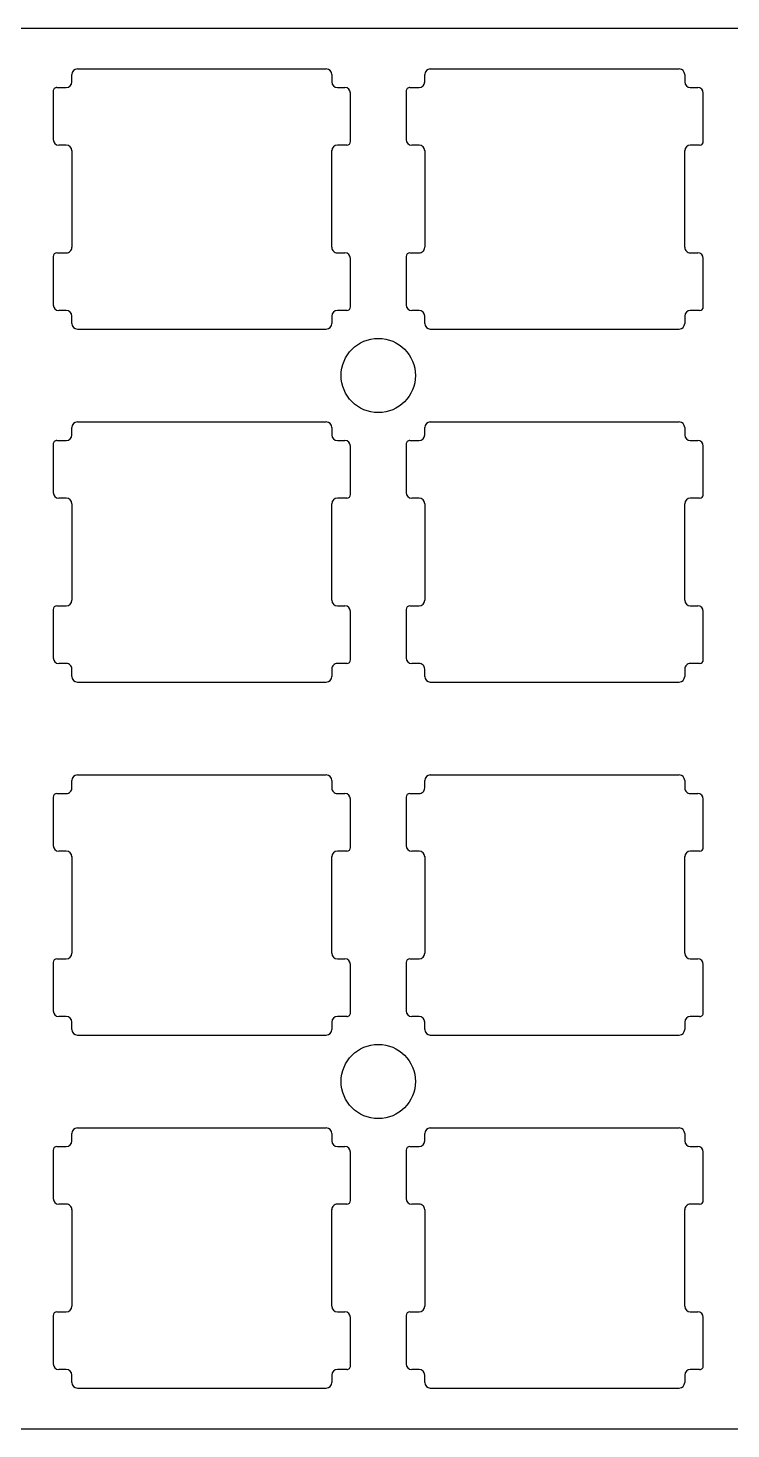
# Model space of a CAD drawing. Extents: x 0 to 227, y -75 to 1.
# Drawn here: x 37.9 to 75.8, y -74.8 to 0.7 of the extents above; entities that cross this region are included whole.
import ezdxf

# ---------------------------------------------------------------- set-up
doc = ezdxf.new("R2010")
doc.units = 0
doc.layers.get('0').update_dxf_attribs({"linetype": 'CONTINUOUS'})

msp = doc.modelspace()

# ---------------------------------------------------------------- linework, layer by layer
at = {"color": 7}
for points in [[(4.230445, 0.650342), (223.328094, 0.650342)], [(40.27809, -2.252875), (40.27809, -1.851555)], [(40.58035, -1.551836), (53.978837, -1.551836)], [(54.278557, -1.851555), (54.278557, -2.252875)], [(59.279812, -2.252875), (59.279812, -1.851555)], [(59.579532, -1.551836), (72.980559, -1.551836)], [(73.280278, -1.851555), (73.280278, -2.252875)], [(39.279871, -2.753254), (39.279871, -5.351672)], [(39.480531, -2.552595), (39.97837, -2.552595)], [(54.578276, -2.552595), (54.979596, -2.552595)], [(55.279316, -5.453272), (55.279316, -2.852314)], [(58.279053, -2.753254), (58.279053, -5.351672)], [(58.479713, -2.552595), (58.980092, -2.552595)], [(73.579998, -2.552595), (73.978778, -2.552595)], [(74.278497, -5.453272), (74.278497, -2.852314)], [(39.97837, -5.651392), (39.579591, -5.651392)], [(40.27809, -5.951111), (40.27809, -11.153026)], [(54.278557, -11.153026), (54.278557, -5.951111)], [(55.078656, -5.651392), (54.578276, -5.651392)], [(58.980092, -5.651392), (58.578772, -5.651392)], [(59.279812, -5.951111), (59.279812, -11.153026)], [(73.280278, -11.153026), (73.280278, -5.951111)], [(74.080378, -5.651392), (73.579998, -5.651392)], [(39.279871, -11.653406), (39.279871, -14.251823)], [(39.480531, -11.452746), (39.97837, -11.452746)], [(54.578276, -11.452746), (54.979596, -11.452746)], [(55.279316, -14.350883), (55.279316, -11.752466)], [(58.279053, -11.653406), (58.279053, -14.251823)], [(58.479713, -11.452746), (58.980092, -11.452746)], [(73.579998, -11.452746), (73.978778, -11.452746)], [(74.278497, -14.350883), (74.278497, -11.752466)], [(39.97837, -14.551543), (39.579591, -14.551543)], [(40.27809, -15.252582), (40.27809, -14.851263)], [(54.278557, -14.851263), (54.278557, -15.252582)], [(55.078656, -14.551543), (54.578276, -14.551543)], [(58.980092, -14.551543), (58.578772, -14.551543)], [(59.279812, -15.252582), (59.279812, -14.851263)], [(73.280278, -14.851263), (73.280278, -15.252582)], [(74.080378, -14.551543), (73.579998, -14.551543)], [(40.58035, -15.552302), (53.978837, -15.552302)], [(59.579532, -15.552302), (72.980559, -15.552302)], [(40.27809, -21.252057), (40.27809, -20.853277)], [(40.58035, -20.551017), (53.978837, -20.551017)], [(54.278557, -20.853277), (54.278557, -21.252057)], [(59.279812, -21.252057), (59.279812, -20.853277)], [(59.579532, -20.551017), (72.980559, -20.551017)], [(73.280278, -20.853277), (73.280278, -21.252057)], [(39.279871, -21.752436), (39.279871, -24.353394)], [(39.480531, -21.551776), (39.97837, -21.551776)], [(54.578276, -21.551776), (54.979596, -21.551776)], [(55.279316, -24.452454), (55.279316, -21.851496)], [(58.279053, -21.752436), (58.279053, -24.353394)], [(58.479713, -21.551776), (58.980092, -21.551776)], [(73.579998, -21.551776), (73.978778, -21.551776)], [(74.278497, -24.452454), (74.278497, -21.851496)], [(39.97837, -24.653113), (39.579591, -24.653113)], [(55.078656, -24.653113), (54.578276, -24.653113)], [(58.980092, -24.653113), (58.578772, -24.653113)], [(74.080378, -24.653113), (73.579998, -24.653113)], [(40.27809, -24.952833), (40.27809, -30.152208)], [(54.278557, -30.152208), (54.278557, -24.952833)], [(59.279812, -24.952833), (59.279812, -30.152208)], [(73.280278, -30.152208), (73.280278, -24.952833)], [(39.279871, -30.652588), (39.279871, -33.251005)], [(39.480531, -30.451928), (39.97837, -30.451928)], [(54.578276, -30.451928), (54.979596, -30.451928)], [(55.279316, -33.352605), (55.279316, -30.751647)], [(58.279053, -30.652588), (58.279053, -33.251005)], [(58.479713, -30.451928), (58.980092, -30.451928)], [(73.579998, -30.451928), (73.978778, -30.451928)], [(74.278497, -33.352605), (74.278497, -30.751647)], [(39.97837, -33.553265), (39.579591, -33.553265)], [(40.27809, -34.251764), (40.27809, -33.852985)], [(54.278557, -33.852985), (54.278557, -34.251764)], [(55.078656, -33.553265), (54.578276, -33.553265)], [(58.980092, -33.553265), (58.578772, -33.553265)], [(59.279812, -34.251764), (59.279812, -33.852985)], [(73.280278, -33.852985), (73.280278, -34.251764)], [(74.080378, -33.553265), (73.579998, -33.553265)], [(40.58035, -34.551484), (53.978837, -34.551484)], [(59.579532, -34.551484), (72.980559, -34.551484)], [(40.27809, -40.251238), (40.27809, -39.852459)], [(40.58035, -39.552739), (53.978837, -39.552739)], [(54.278557, -39.852459), (54.278557, -40.251238)], [(59.279812, -40.251238), (59.279812, -39.852459)], [(59.579532, -39.552739), (72.980559, -39.552739)], [(73.280278, -39.852459), (73.280278, -40.251238)], [(39.480531, -40.550958), (39.97837, -40.550958)], [(54.578276, -40.550958), (54.979596, -40.550958)], [(58.479713, -40.550958), (58.980092, -40.550958)], [(73.579998, -40.550958), (73.978778, -40.550958)], [(39.279871, -40.751618), (39.279871, -43.352575)], [(55.279316, -43.451635), (55.279316, -40.853218)], [(58.279053, -40.751618), (58.279053, -43.352575)], [(74.278497, -43.451635), (74.278497, -40.853218)], [(39.97837, -43.652295), (39.579591, -43.652295)], [(55.078656, -43.652295), (54.578276, -43.652295)], [(58.980092, -43.652295), (58.578772, -43.652295)], [(74.080378, -43.652295), (73.579998, -43.652295)], [(40.27809, -43.952015), (40.27809, -49.15139)], [(54.278557, -49.15139), (54.278557, -43.952015)], [(59.279812, -43.952015), (59.279812, -49.15139)], [(73.280278, -49.15139), (73.280278, -43.952015)], [(39.279871, -49.651769), (39.279871, -52.252727)], [(39.480531, -49.45111), (39.97837, -49.45111)], [(54.578276, -49.45111), (54.979596, -49.45111)], [(55.279316, -52.351787), (55.279316, -49.753369)], [(58.279053, -49.651769), (58.279053, -52.252727)], [(58.479713, -49.45111), (58.980092, -49.45111)], [(73.579998, -49.45111), (73.978778, -49.45111)], [(74.278497, -52.351787), (74.278497, -49.753369)], [(39.97837, -52.552447), (39.579591, -52.552447)], [(55.078656, -52.552447), (54.578276, -52.552447)], [(58.980092, -52.552447), (58.578772, -52.552447)], [(74.080378, -52.552447), (73.579998, -52.552447)], [(40.27809, -53.250946), (40.27809, -52.852166)], [(54.278557, -52.852166), (54.278557, -53.250946)], [(59.279812, -53.250946), (59.279812, -52.852166)], [(73.280278, -52.852166), (73.280278, -53.250946)], [(40.58035, -53.553206), (53.978837, -53.553206)], [(59.579532, -53.553206), (72.980559, -53.553206)], [(40.58035, -58.551921), (53.978837, -58.551921)], [(59.579532, -58.551921), (72.980559, -58.551921)], [(39.480531, -59.55268), (39.97837, -59.55268)], [(40.27809, -59.25296), (40.27809, -58.851641)], [(54.278557, -58.851641), (54.278557, -59.25296)], [(54.578276, -59.55268), (54.979596, -59.55268)], [(58.479713, -59.55268), (58.980092, -59.55268)], [(59.279812, -59.25296), (59.279812, -58.851641)], [(73.280278, -58.851641), (73.280278, -59.25296)], [(73.579998, -59.55268), (73.978778, -59.55268)], [(39.279871, -59.75334), (39.279871, -62.351757)], [(55.279316, -62.453357), (55.279316, -59.8524)], [(58.279053, -59.75334), (58.279053, -62.351757)], [(74.278497, -62.453357), (74.278497, -59.8524)], [(39.97837, -62.651477), (39.579591, -62.651477)], [(40.27809, -62.951197), (40.27809, -68.153112)], [(54.278557, -68.153112), (54.278557, -62.951197)], [(55.078656, -62.651477), (54.578276, -62.651477)], [(58.980092, -62.651477), (58.578772, -62.651477)], [(59.279812, -62.951197), (59.279812, -68.153112)], [(73.280278, -68.153112), (73.280278, -62.951197)], [(74.080378, -62.651477), (73.579998, -62.651477)], [(39.480531, -68.452831), (39.97837, -68.452831)], [(54.578276, -68.452831), (54.979596, -68.452831)], [(58.479713, -68.452831), (58.980092, -68.452831)], [(73.579998, -68.452831), (73.978778, -68.452831)], [(39.279871, -68.650951), (39.279871, -71.251909)], [(55.279316, -71.350969), (55.279316, -68.752551)], [(58.279053, -68.650951), (58.279053, -71.251909)], [(74.278497, -71.350969), (74.278497, -68.752551)], [(39.97837, -71.551628), (39.579591, -71.551628)], [(55.078656, -71.551628), (54.578276, -71.551628)], [(58.980092, -71.551628), (58.578772, -71.551628)], [(74.080378, -71.551628), (73.579998, -71.551628)], [(40.27809, -72.252668), (40.27809, -71.851348)], [(54.278557, -71.851348), (54.278557, -72.252668)], [(59.279812, -72.252668), (59.279812, -71.851348)], [(73.280278, -71.851348), (73.280278, -72.252668)], [(40.58035, -72.552387), (53.978837, -72.552387)], [(59.579532, -72.552387), (72.980559, -72.552387)], [(4.230445, -74.757105), (223.328094, -74.757105)]]:
    msp.add_lwpolyline(points, dxfattribs=at)
for points in [[(58.780712, -18.053435)], [(58.780712, -56.053328)]]:
    msp.add_lwpolyline(points, close=True, dxfattribs=at)
for points in [[(39.980656, -2.553357), (40.146321, -2.553343), (40.280616, -2.419048), (40.28063, -2.253383)], [(40.580604, -1.55336), (40.414939, -1.553374), (40.280644, -1.687668), (40.28063, -1.853333)], [(54.280589, -1.853333), (54.280575, -1.687668), (54.14628, -1.553374), (53.980615, -1.55336)], [(54.280589, -2.253383), (54.280603, -2.419048), (54.414897, -2.553343), (54.580562, -2.553357)], [(58.9806, -2.553357), (59.146265, -2.553343), (59.28056, -2.419048), (59.280574, -2.253383)], [(59.580548, -1.55336), (59.414882, -1.553374), (59.280588, -1.687668), (59.280574, -1.853333)], [(73.280532, -1.853333), (73.280518, -1.687668), (73.146224, -1.553374), (72.980559, -1.55336)], [(73.280532, -2.253383), (73.280546, -2.419048), (73.414841, -2.553343), (73.580506, -2.553357)], [(39.339122, -2.612025), (39.301632, -2.649562), (39.280593, -2.700456), (39.280633, -2.753508)], [(39.480531, -2.553357), (39.427479, -2.553384), (39.376611, -2.574488), (39.339122, -2.612025)], [(55.280586, -2.85333), (55.280572, -2.687665), (55.146277, -2.553371), (54.980612, -2.553357)], [(58.339066, -2.612025), (58.301576, -2.649562), (58.280536, -2.700456), (58.280577, -2.753508)], [(58.480475, -2.553357), (58.427423, -2.553384), (58.376555, -2.574488), (58.339066, -2.612025)], [(74.280529, -2.85333), (74.280515, -2.687665), (74.146221, -2.553371), (73.980556, -2.553357)], [(39.280633, -5.35345), (39.280647, -5.519115), (39.414942, -5.65341), (39.580607, -5.653424)], [(40.28063, -5.953397), (40.280616, -5.787732), (40.146321, -5.653438), (39.980656, -5.653424)], [(54.580562, -5.653424), (54.414897, -5.653438), (54.280603, -5.787732), (54.280589, -5.953397)], [(55.080688, -5.653424), (55.191065, -5.653367), (55.280529, -5.563903), (55.280586, -5.453526)], [(58.280577, -5.35345), (58.280591, -5.519115), (58.414885, -5.65341), (58.58055, -5.653424)], [(59.280574, -5.953397), (59.28056, -5.787732), (59.146265, -5.653438), (58.9806, -5.653424)], [(73.580506, -5.653424), (73.414841, -5.653438), (73.280546, -5.787732), (73.280532, -5.953397)], [(74.080632, -5.653424), (74.191009, -5.653367), (74.280473, -5.563903), (74.280529, -5.453526)], [(40.192852, -11.365551), (40.249114, -11.309241), (40.280691, -11.23288), (40.28063, -11.15328)], [(54.280589, -11.15328), (54.280528, -11.23288), (54.312105, -11.309241), (54.368366, -11.365551)], [(59.192796, -11.365551), (59.249058, -11.309241), (59.280634, -11.23288), (59.280574, -11.15328)], [(73.280532, -11.15328), (73.280472, -11.23288), (73.312048, -11.309241), (73.36831, -11.365551)], [(39.480531, -11.453508), (39.370154, -11.453564), (39.280689, -11.543029), (39.280633, -11.653406)], [(39.980656, -11.453508), (40.060256, -11.453501), (40.13659, -11.42186), (40.192852, -11.365551)], [(54.368366, -11.365551), (54.424628, -11.42186), (54.500962, -11.453501), (54.580562, -11.453508)], [(55.280586, -11.753482), (55.280572, -11.587817), (55.146277, -11.453522), (54.980612, -11.453508)], [(58.480475, -11.453508), (58.370097, -11.453564), (58.280633, -11.543029), (58.280577, -11.653406)], [(58.9806, -11.453508), (59.0602, -11.453501), (59.136534, -11.42186), (59.192796, -11.365551)], [(73.36831, -11.365551), (73.424572, -11.42186), (73.500906, -11.453501), (73.580506, -11.453508)], [(74.280529, -11.753482), (74.280515, -11.587817), (74.146221, -11.453522), (73.980556, -11.453508)], [(39.280633, -14.253347), (39.280647, -14.419012), (39.414942, -14.553307), (39.580607, -14.553321)], [(58.280577, -14.253347), (58.280591, -14.419012), (58.414885, -14.553307), (58.58055, -14.553321)], [(40.28063, -14.853295), (40.280616, -14.68763), (40.146321, -14.553335), (39.980656, -14.553321)], [(54.580562, -14.553321), (54.414897, -14.553335), (54.280603, -14.68763), (54.280589, -14.853295)], [(55.080688, -14.553321), (55.191065, -14.553265), (55.280529, -14.4638), (55.280586, -14.353423)], [(59.280574, -14.853295), (59.28056, -14.68763), (59.146265, -14.553335), (58.9806, -14.553321)], [(73.580506, -14.553321), (73.414841, -14.553335), (73.280546, -14.68763), (73.280532, -14.853295)], [(74.080632, -14.553321), (74.191009, -14.553265), (74.280473, -14.4638), (74.280529, -14.353423)], [(40.28063, -15.253344), (40.280644, -15.419009), (40.414939, -15.553304), (40.580604, -15.553318)], [(53.980615, -15.553318), (54.14628, -15.553304), (54.280575, -15.419009), (54.280589, -15.253344)], [(59.280574, -15.253344), (59.280588, -15.419009), (59.414882, -15.553304), (59.580548, -15.553318)], [(72.980559, -15.553318), (73.146224, -15.553304), (73.280518, -15.419009), (73.280532, -15.253344)], [(54.780714, -18.053435), (54.780714, -16.948866), (55.676144, -16.053436), (56.780713, -16.053436)], [(56.780713, -16.053436), (57.885282, -16.053436), (58.780712, -16.948866), (58.780712, -18.053435)], [(56.780713, -20.053434), (55.676144, -20.053434), (54.780714, -19.158004), (54.780714, -18.053435)], [(58.780712, -18.053435), (58.780712, -19.158004), (57.885282, -20.053434), (56.780713, -20.053434)], [(40.580604, -20.553303), (40.414939, -20.553317), (40.280644, -20.687612), (40.28063, -20.853277)], [(54.280589, -20.853277), (54.280575, -20.687612), (54.14628, -20.553317), (53.980615, -20.553303)], [(59.580548, -20.553303), (59.414882, -20.553317), (59.280588, -20.687612), (59.280574, -20.853277)], [(73.280532, -20.853277), (73.280518, -20.687612), (73.146224, -20.553317), (72.980559, -20.553303)], [(39.339122, -21.611969), (39.301632, -21.649506), (39.280593, -21.7004), (39.280633, -21.753452)], [(39.480531, -21.5533), (39.427479, -21.553327), (39.376611, -21.574432), (39.339122, -21.611969)], [(39.980656, -21.5533), (40.146321, -21.553286), (40.280616, -21.418992), (40.28063, -21.253327)], [(54.280589, -21.253327), (54.280603, -21.418992), (54.414897, -21.553286), (54.580562, -21.5533)], [(55.280586, -21.853274), (55.280572, -21.687609), (55.146277, -21.553314), (54.980612, -21.5533)], [(58.339066, -21.611969), (58.301576, -21.649506), (58.280536, -21.7004), (58.280577, -21.753452)], [(58.480475, -21.5533), (58.427423, -21.553327), (58.376555, -21.574432), (58.339066, -21.611969)], [(58.9806, -21.5533), (59.146265, -21.553286), (59.28056, -21.418992), (59.280574, -21.253327)], [(73.280532, -21.253327), (73.280546, -21.418992), (73.414841, -21.553286), (73.580506, -21.5533)], [(74.280529, -21.853274), (74.280515, -21.687609), (74.146221, -21.553314), (73.980556, -21.5533)], [(39.280633, -24.353394), (39.280647, -24.519059), (39.414942, -24.653353), (39.580607, -24.653367)], [(40.28063, -24.953341), (40.280616, -24.787676), (40.146321, -24.653381), (39.980656, -24.653367)], [(54.580562, -24.653367), (54.414897, -24.653381), (54.280603, -24.787676), (54.280589, -24.953341)], [(55.080688, -24.653367), (55.191065, -24.653311), (55.280529, -24.563847), (55.280586, -24.45347)], [(58.280577, -24.353394), (58.280591, -24.519059), (58.414885, -24.653353), (58.58055, -24.653367)], [(59.280574, -24.953341), (59.28056, -24.787676), (59.146265, -24.653381), (58.9806, -24.653367)], [(73.580506, -24.653367), (73.414841, -24.653381), (73.280546, -24.787676), (73.280532, -24.953341)], [(74.080632, -24.653367), (74.191009, -24.653311), (74.280473, -24.563847), (74.280529, -24.45347)], [(39.980656, -30.453452), (40.146321, -30.453438), (40.280616, -30.319143), (40.28063, -30.153478)], [(54.280589, -30.153478), (54.280603, -30.319143), (54.414897, -30.453438), (54.580562, -30.453452)], [(58.9806, -30.453452), (59.146265, -30.453438), (59.28056, -30.319143), (59.280574, -30.153478)], [(73.280532, -30.153478), (73.280546, -30.319143), (73.414841, -30.453438), (73.580506, -30.453452)], [(39.480531, -30.453452), (39.370154, -30.453508), (39.280689, -30.542972), (39.280633, -30.65335)], [(55.280586, -30.753425), (55.280572, -30.58776), (55.146277, -30.453466), (54.980612, -30.453452)], [(58.480475, -30.453452), (58.370097, -30.453508), (58.280633, -30.542972), (58.280577, -30.65335)], [(74.280529, -30.753425), (74.280515, -30.58776), (74.146221, -30.453466), (73.980556, -30.453452)], [(39.280633, -33.253291), (39.280647, -33.418956), (39.414942, -33.553251), (39.580607, -33.553265)], [(40.192852, -33.641222), (40.13659, -33.584913), (40.060256, -33.553272), (39.980656, -33.553265)], [(40.28063, -33.853493), (40.280691, -33.773893), (40.249114, -33.697532), (40.192852, -33.641222)], [(54.368366, -33.641222), (54.312105, -33.697532), (54.280528, -33.773893), (54.280589, -33.853493)], [(54.580562, -33.553265), (54.500962, -33.553272), (54.424628, -33.584913), (54.368366, -33.641222)], [(55.080688, -33.553265), (55.191065, -33.553208), (55.280529, -33.463744), (55.280586, -33.353367)], [(58.280577, -33.253291), (58.280591, -33.418956), (58.414885, -33.553251), (58.58055, -33.553265)], [(59.192796, -33.641222), (59.136534, -33.584913), (59.0602, -33.553272), (58.9806, -33.553265)], [(59.280574, -33.853493), (59.280634, -33.773893), (59.249058, -33.697532), (59.192796, -33.641222)], [(73.36831, -33.641222), (73.312048, -33.697532), (73.280472, -33.773893), (73.280532, -33.853493)], [(73.580506, -33.553265), (73.500906, -33.553272), (73.424572, -33.584913), (73.36831, -33.641222)], [(74.080632, -33.553265), (74.191009, -33.553208), (74.280473, -33.463744), (74.280529, -33.353367)], [(40.28063, -34.253288), (40.280644, -34.418953), (40.414939, -34.553248), (40.580604, -34.553262)], [(53.980615, -34.553262), (54.14628, -34.553248), (54.280575, -34.418953), (54.280589, -34.253288)], [(59.280574, -34.253288), (59.280588, -34.418953), (59.414882, -34.553248), (59.580548, -34.553262)], [(72.980559, -34.553262), (73.146224, -34.553248), (73.280518, -34.418953), (73.280532, -34.253288)], [(40.580604, -39.553501), (40.414939, -39.553515), (40.280644, -39.68781), (40.28063, -39.853475)], [(54.280589, -39.853475), (54.280575, -39.68781), (54.14628, -39.553515), (53.980615, -39.553501)], [(59.580548, -39.553501), (59.414882, -39.553515), (59.280588, -39.68781), (59.280574, -39.853475)], [(73.280532, -39.853475), (73.280518, -39.68781), (73.146224, -39.553515), (72.980559, -39.553501)], [(39.480531, -40.553498), (39.370154, -40.553554), (39.280689, -40.643019), (39.280633, -40.753396)], [(39.980656, -40.553498), (40.060256, -40.553491), (40.13659, -40.52185), (40.192852, -40.465541)], [(40.192852, -40.465541), (40.249114, -40.409231), (40.280691, -40.33287), (40.28063, -40.25327)], [(54.280589, -40.25327), (54.280528, -40.33287), (54.312105, -40.409231), (54.368366, -40.465541)], [(54.368366, -40.465541), (54.424628, -40.52185), (54.500962, -40.553491), (54.580562, -40.553498)], [(55.280586, -40.853472), (55.280572, -40.687807), (55.146277, -40.553512), (54.980612, -40.553498)], [(58.480475, -40.553498), (58.370097, -40.553554), (58.280633, -40.643019), (58.280577, -40.753396)], [(58.9806, -40.553498), (59.0602, -40.553491), (59.136534, -40.52185), (59.192796, -40.465541)], [(59.192796, -40.465541), (59.249058, -40.409231), (59.280634, -40.33287), (59.280574, -40.25327)], [(73.280532, -40.25327), (73.280472, -40.33287), (73.312048, -40.409231), (73.36831, -40.465541)], [(73.36831, -40.465541), (73.424572, -40.52185), (73.500906, -40.553491), (73.580506, -40.553498)], [(74.280529, -40.853472), (74.280515, -40.687807), (74.146221, -40.553512), (73.980556, -40.553498)], [(39.280633, -43.353337), (39.280647, -43.519002), (39.414942, -43.653297), (39.580607, -43.653311)], [(40.28063, -43.953285), (40.280616, -43.78762), (40.146321, -43.653325), (39.980656, -43.653311)], [(54.580562, -43.653311), (54.414897, -43.653325), (54.280603, -43.78762), (54.280589, -43.953285)], [(55.080688, -43.653311), (55.191065, -43.653255), (55.280529, -43.56379), (55.280586, -43.453413)], [(58.280577, -43.353337), (58.280591, -43.519002), (58.414885, -43.653297), (58.58055, -43.653311)], [(59.280574, -43.953285), (59.28056, -43.78762), (59.146265, -43.653325), (58.9806, -43.653311)], [(73.580506, -43.653311), (73.414841, -43.653325), (73.280546, -43.78762), (73.280532, -43.953285)], [(74.080632, -43.653311), (74.191009, -43.653255), (74.280473, -43.56379), (74.280529, -43.453413)], [(39.480531, -49.453396), (39.370154, -49.453452), (39.280689, -49.542916), (39.280633, -49.653293)], [(39.980656, -49.453396), (40.146321, -49.453382), (40.280616, -49.319087), (40.28063, -49.153422)], [(54.280589, -49.153422), (54.280603, -49.319087), (54.414897, -49.453382), (54.580562, -49.453396)], [(55.280586, -49.753369), (55.280572, -49.587704), (55.146277, -49.45341), (54.980612, -49.453396)], [(58.480475, -49.453396), (58.370097, -49.453452), (58.280633, -49.542916), (58.280577, -49.653293)], [(58.9806, -49.453396), (59.146265, -49.453382), (59.28056, -49.319087), (59.280574, -49.153422)], [(73.280532, -49.153422), (73.280546, -49.319087), (73.414841, -49.453382), (73.580506, -49.453396)], [(74.280529, -49.753369), (74.280515, -49.587704), (74.146221, -49.45341), (73.980556, -49.453396)], [(39.280633, -52.253489), (39.280647, -52.419154), (39.414942, -52.553449), (39.580607, -52.553463)], [(40.28063, -52.853436), (40.280616, -52.687771), (40.146321, -52.553477), (39.980656, -52.553463)], [(54.580562, -52.553463), (54.414897, -52.553477), (54.280603, -52.687771), (54.280589, -52.853436)], [(55.080688, -52.553463), (55.13374, -52.553435), (55.184607, -52.532331), (55.222097, -52.494794)], [(55.222097, -52.494794), (55.259586, -52.457257), (55.280626, -52.406363), (55.280586, -52.353311)], [(58.280577, -52.253489), (58.280591, -52.419154), (58.414885, -52.553449), (58.58055, -52.553463)], [(59.280574, -52.853436), (59.28056, -52.687771), (59.146265, -52.553477), (58.9806, -52.553463)], [(73.580506, -52.553463), (73.414841, -52.553477), (73.280546, -52.687771), (73.280532, -52.853436)], [(74.080632, -52.553463), (74.133684, -52.553435), (74.184551, -52.532331), (74.222041, -52.494794)], [(74.222041, -52.494794), (74.25953, -52.457257), (74.28057, -52.406363), (74.280529, -52.353311)], [(40.28063, -53.253486), (40.280644, -53.419151), (40.414939, -53.553446), (40.580604, -53.55346)], [(53.980615, -53.55346), (54.14628, -53.553446), (54.280575, -53.419151), (54.280589, -53.253486)], [(59.280574, -53.253486), (59.280588, -53.419151), (59.414882, -53.553446), (59.580548, -53.55346)], [(72.980559, -53.55346), (73.146224, -53.553446), (73.280518, -53.419151), (73.280532, -53.253486)], [(54.780714, -56.053328), (54.780714, -54.948759), (55.676144, -54.053329), (56.780713, -54.053329)], [(56.780713, -54.053329), (57.885282, -54.053329), (58.780712, -54.948759), (58.780712, -56.053328)], [(56.780713, -58.053327), (55.676144, -58.053327), (54.780714, -57.157897), (54.780714, -56.053328)], [(58.780712, -56.053328), (58.780712, -57.157897), (57.885282, -58.053327), (56.780713, -58.053327)], [(40.580604, -58.553445), (40.414939, -58.553459), (40.280644, -58.687753), (40.28063, -58.853419)], [(54.280589, -58.853419), (54.280575, -58.687753), (54.14628, -58.553459), (53.980615, -58.553445)], [(59.580548, -58.553445), (59.414882, -58.553459), (59.280588, -58.687753), (59.280574, -58.853419)], [(73.280532, -58.853419), (73.280518, -58.687753), (73.146224, -58.553459), (72.980559, -58.553445)], [(39.480531, -59.553442), (39.370154, -59.553498), (39.280689, -59.642962), (39.280633, -59.75334)], [(39.980656, -59.553442), (40.146321, -59.553428), (40.280616, -59.419133), (40.28063, -59.253468)], [(54.280589, -59.253468), (54.280603, -59.419133), (54.414897, -59.553428), (54.580562, -59.553442)], [(55.280586, -59.853416), (55.280572, -59.68775), (55.146277, -59.553456), (54.980612, -59.553442)], [(58.480475, -59.553442), (58.370097, -59.553498), (58.280633, -59.642962), (58.280577, -59.75334)], [(58.9806, -59.553442), (59.146265, -59.553428), (59.28056, -59.419133), (59.280574, -59.253468)], [(73.280532, -59.253468), (73.280546, -59.419133), (73.414841, -59.553428), (73.580506, -59.553442)], [(74.280529, -59.853416), (74.280515, -59.68775), (74.146221, -59.553456), (73.980556, -59.553442)], [(39.280633, -62.353281), (39.280647, -62.518946), (39.414942, -62.653241), (39.580607, -62.653255)], [(55.080688, -62.653255), (55.191065, -62.653199), (55.280529, -62.563734), (55.280586, -62.453357)], [(58.280577, -62.353281), (58.280591, -62.518946), (58.414885, -62.653241), (58.58055, -62.653255)], [(74.080632, -62.653255), (74.191009, -62.653199), (74.280473, -62.563734), (74.280529, -62.453357)], [(40.192852, -62.741212), (40.13659, -62.684903), (40.060256, -62.653262), (39.980656, -62.653255)], [(40.28063, -62.953483), (40.280691, -62.873883), (40.249114, -62.797522), (40.192852, -62.741212)], [(54.368366, -62.741212), (54.312105, -62.797522), (54.280528, -62.873883), (54.280589, -62.953483)], [(54.580562, -62.653255), (54.500962, -62.653262), (54.424628, -62.684903), (54.368366, -62.741212)], [(59.192796, -62.741212), (59.136534, -62.684903), (59.0602, -62.653262), (58.9806, -62.653255)], [(59.280574, -62.953483), (59.280634, -62.873883), (59.249058, -62.797522), (59.192796, -62.741212)], [(73.36831, -62.741212), (73.312048, -62.797522), (73.280472, -62.873883), (73.280532, -62.953483)], [(73.580506, -62.653255), (73.500906, -62.653262), (73.424572, -62.684903), (73.36831, -62.741212)], [(39.480531, -68.453339), (39.370154, -68.453396), (39.280689, -68.54286), (39.280633, -68.653237)], [(39.980656, -68.453339), (40.146321, -68.453325), (40.280616, -68.319031), (40.28063, -68.153366)], [(54.280589, -68.153366), (54.280603, -68.319031), (54.414897, -68.453325), (54.580562, -68.453339)], [(55.280586, -68.753313), (55.280572, -68.587648), (55.146277, -68.453353), (54.980612, -68.453339)], [(58.480475, -68.453339), (58.370097, -68.453396), (58.280633, -68.54286), (58.280577, -68.653237)], [(58.9806, -68.453339), (59.146265, -68.453325), (59.28056, -68.319031), (59.280574, -68.153366)], [(73.280532, -68.153366), (73.280546, -68.319031), (73.414841, -68.453325), (73.580506, -68.453339)], [(74.280529, -68.753313), (74.280515, -68.587648), (74.146221, -68.453353), (73.980556, -68.453339)], [(39.280633, -71.253433), (39.280647, -71.419098), (39.414942, -71.553392), (39.580607, -71.553406)], [(40.28063, -71.85338), (40.280616, -71.687715), (40.146321, -71.55342), (39.980656, -71.553406)], [(54.580562, -71.553406), (54.414897, -71.55342), (54.280603, -71.687715), (54.280589, -71.85338)], [(55.080688, -71.553406), (55.13374, -71.553379), (55.184607, -71.532275), (55.222097, -71.494738)], [(55.222097, -71.494738), (55.259586, -71.457201), (55.280626, -71.406306), (55.280586, -71.353255)], [(58.280577, -71.253433), (58.280591, -71.419098), (58.414885, -71.553392), (58.58055, -71.553406)], [(59.280574, -71.85338), (59.28056, -71.687715), (59.146265, -71.55342), (58.9806, -71.553406)], [(73.580506, -71.553406), (73.414841, -71.55342), (73.280546, -71.687715), (73.280532, -71.85338)], [(74.080632, -71.553406), (74.133684, -71.553379), (74.184551, -71.532275), (74.222041, -71.494738)], [(74.222041, -71.494738), (74.25953, -71.457201), (74.28057, -71.406306), (74.280529, -71.353255)], [(40.28063, -72.25343), (40.280644, -72.419095), (40.414939, -72.553389), (40.580604, -72.553403)], [(53.980615, -72.553403), (54.14628, -72.553389), (54.280575, -72.419095), (54.280589, -72.25343)], [(59.280574, -72.25343), (59.280588, -72.419095), (59.414882, -72.553389), (59.580548, -72.553403)], [(72.980559, -72.553403), (73.146224, -72.553389), (73.280518, -72.419095), (73.280532, -72.25343)]]:
    msp.add_open_spline(points, degree=3, dxfattribs=at)

doc.saveas('drawing.dxf')
